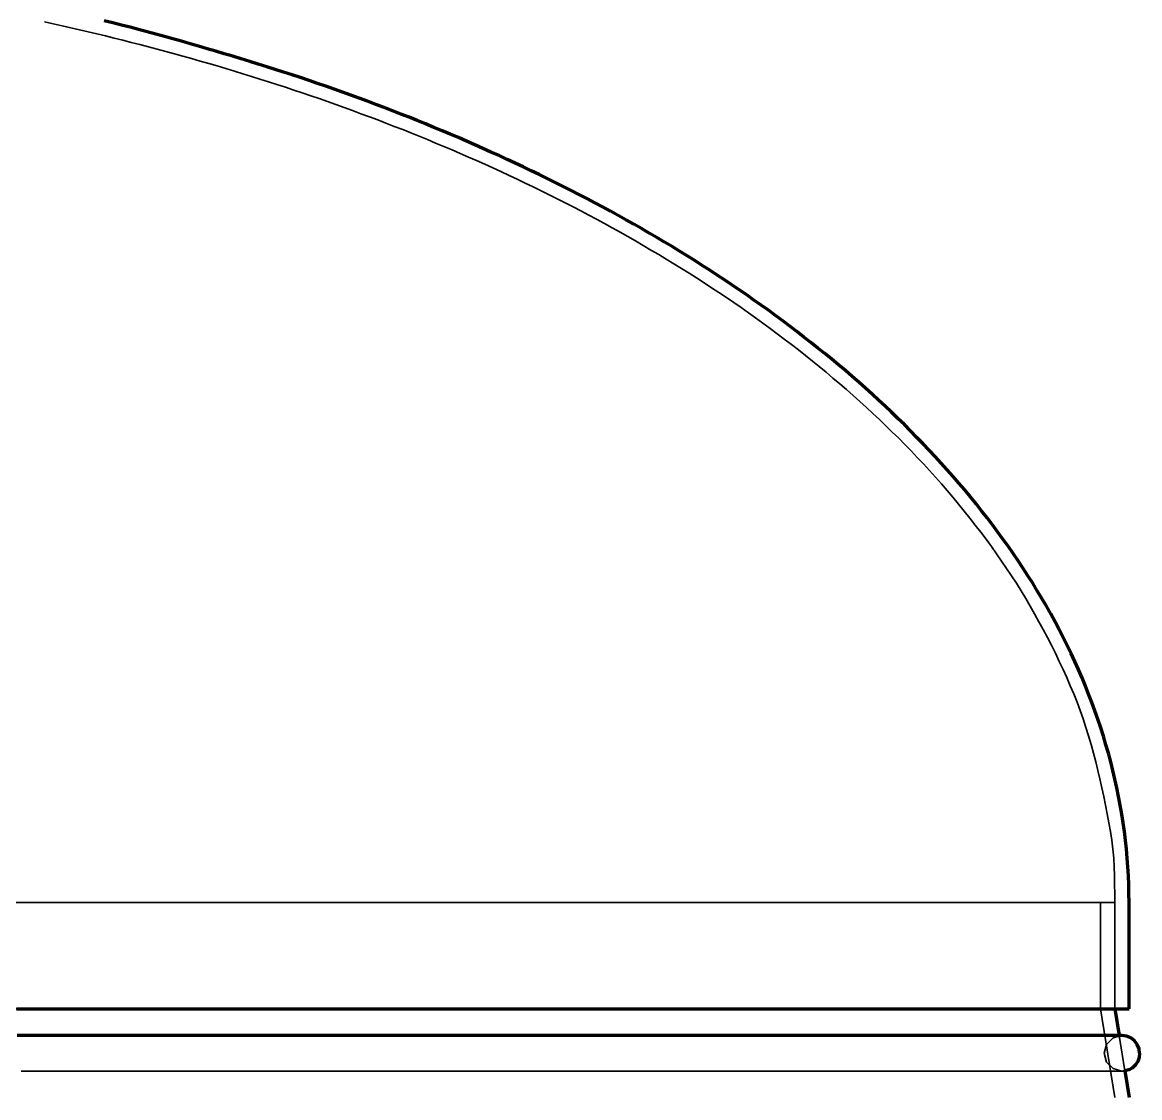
# Model space of a CAD drawing. Header units: millimetres. Extents: x 0 to 2208, y 0 to 420.
# Drawn here: x 196.35 to 208.95, y 217.54 to 229.66 of the extents above; entities that cross this region are included whole.
import ezdxf

# ---------------------------------------------------------------- set-up
doc = ezdxf.new("R2010")
doc.units = ezdxf.units.MM
doc.linetypes.add('IRAM-E-TRAZOS', pattern=[5, 4, -1])
doc.layers.add('01-VISIBLE', color=7, linetype='CONTINUOUS', lineweight=70)
doc.layers.add('02-OCULTA', color=4, linetype='IRAM-E-TRAZOS', lineweight=35)

msp = doc.modelspace()

# ---------------------------------------------------------------- linework, layer by layer
at = {"layer": '01-VISIBLE'}
for p, q in [((208.827, 218.535), (208.827, 219.735)), ((208.667, 218.535), (208.715, 218.235)), ((208.779, 217.838), (208.827, 217.535))]:
    msp.add_line(p, q, dxfattribs=at)
for points in [[(208.827, 219.735), (208.826, 219.835), (208.824, 219.936), (208.82, 220.036), (208.814, 220.136), (208.807, 220.236), (208.798, 220.336), (208.787, 220.435), (208.775, 220.535), (208.761, 220.634), (208.746, 220.733), (208.729, 220.832), (208.71, 220.93), (208.69, 221.029), (208.668, 221.126), (208.645, 221.224), (208.621, 221.321), (208.595, 221.418), (208.567, 221.514), (208.538, 221.61), (208.508, 221.706), (208.476, 221.801), (208.443, 221.896), (208.408, 221.99), (208.372, 222.083), (208.335, 222.176), (208.297, 222.269), (208.257, 222.361), (208.216, 222.452), (208.174, 222.543), (208.13, 222.634), (208.085, 222.723), (208.04, 222.812), (207.993, 222.901), (207.944, 222.989), (207.895, 223.076), (207.845, 223.163), (207.793, 223.249), (207.741, 223.334), (207.687, 223.419), (207.633, 223.503), (207.578, 223.587), (207.521, 223.67), (207.464, 223.752), (207.406, 223.833), (207.346, 223.914), (207.287, 223.995), (207.226, 224.074), (207.164, 224.153), (207.102, 224.232), (207.038, 224.31), (206.974, 224.387), (206.909, 224.463), (206.844, 224.539), (206.777, 224.614), (206.71, 224.689), (206.643, 224.763), (206.574, 224.836), (206.505, 224.908), (206.435, 224.98), (206.365, 225.052), (206.294, 225.123), (206.222, 225.193), (206.15, 225.262), (206.077, 225.331), (206.004, 225.399), (205.93, 225.467), (205.856, 225.534), (205.781, 225.601), (205.705, 225.667), (205.629, 225.732), (205.552, 225.797), (205.475, 225.861), (205.398, 225.924), (205.32, 225.987), (205.241, 226.049), (205.162, 226.111), (205.083, 226.172), (205.003, 226.233), (204.923, 226.293), (204.842, 226.353), (204.761, 226.412), (204.68, 226.47), (204.598, 226.528), (204.516, 226.585), (204.433, 226.642), (204.35, 226.699), (204.267, 226.754), (204.183, 226.81), (204.099, 226.864), (204.015, 226.918), (203.93, 226.972), (203.845, 227.025), (203.76, 227.078), (203.674, 227.13), (203.588, 227.182), (203.502, 227.233), (203.416, 227.283), (203.329, 227.334), (203.242, 227.383), (203.155, 227.432), (203.067, 227.481), (202.979, 227.529), (202.891, 227.577), (202.803, 227.624), (202.714, 227.671), (202.625, 227.717), (202.536, 227.763), (202.446, 227.809), (202.357, 227.854), (202.267, 227.898), (202.177, 227.942), (202.087, 227.986), (201.996, 228.029), (201.906, 228.072), (201.815, 228.114), (201.724, 228.156), (201.632, 228.197), (201.541, 228.238), (201.449, 228.279), (201.357, 228.319), (201.265, 228.359), (201.173, 228.398), (201.081, 228.437), (200.988, 228.475), (200.895, 228.513), (200.802, 228.551), (200.709, 228.588), (200.616, 228.625), (200.523, 228.662), (200.429, 228.698), (200.336, 228.733), (200.242, 228.769), (200.148, 228.804), (200.054, 228.838), (199.959, 228.872), (199.865, 228.906), (199.77, 228.939), (199.676, 228.971), (199.581, 229.004), (199.486, 229.036), (199.39, 229.067), (199.295, 229.098), (199.2, 229.129), (199.104, 229.159), (199.008, 229.189), (198.913, 229.219), (198.817, 229.248), (198.721, 229.277), (198.625, 229.305), (198.529, 229.334), (198.432, 229.362), (198.336, 229.39), (198.24, 229.417), (198.143, 229.445), (198.047, 229.472), (197.95, 229.499), (197.854, 229.525), (197.757, 229.552), (197.66, 229.578), (197.563, 229.603), (197.466, 229.629), (197.369, 229.653), (197.272, 229.677)], [(196.283, 218.535), (196.384, 218.535), (196.484, 218.535), (196.584, 218.535), (196.685, 218.535), (196.785, 218.535), (196.885, 218.535), (196.986, 218.535), (197.086, 218.535), (197.187, 218.535), (197.287, 218.535), (197.387, 218.535), (197.488, 218.535), (197.588, 218.535), (197.688, 218.535), (197.789, 218.535), (197.889, 218.535), (197.989, 218.535), (198.09, 218.535), (198.19, 218.535), (198.29, 218.535), (198.391, 218.535), (198.491, 218.535), (198.591, 218.535), (198.692, 218.535), (198.792, 218.535), (198.892, 218.535), (198.993, 218.535), (199.093, 218.535), (199.194, 218.535), (199.294, 218.535), (199.394, 218.535), (199.495, 218.535), (199.595, 218.535), (199.695, 218.535), (199.796, 218.535), (199.896, 218.535), (199.996, 218.535), (200.097, 218.535), (200.197, 218.535), (200.297, 218.535), (200.398, 218.535), (200.498, 218.535), (200.598, 218.535), (200.699, 218.535), (200.799, 218.535), (200.899, 218.535), (201, 218.535), (201.1, 218.535), (201.2, 218.535), (201.301, 218.535), (201.401, 218.535), (201.502, 218.535), (201.602, 218.535), (201.702, 218.535), (201.803, 218.535), (201.903, 218.535), (202.003, 218.535), (202.104, 218.535), (202.204, 218.535), (202.304, 218.535), (202.405, 218.535), (202.505, 218.535), (202.605, 218.535), (202.706, 218.535), (202.806, 218.535), (202.906, 218.535), (203.007, 218.535), (203.107, 218.535), (203.207, 218.535), (203.308, 218.535), (203.408, 218.535), (203.509, 218.535), (203.609, 218.535), (203.709, 218.535), (203.81, 218.535), (203.91, 218.535), (204.01, 218.535), (204.111, 218.535), (204.211, 218.535), (204.311, 218.535), (204.412, 218.535), (204.512, 218.535), (204.612, 218.535), (204.713, 218.535), (204.813, 218.535), (204.913, 218.535), (205.014, 218.535), (205.114, 218.535), (205.214, 218.535), (205.315, 218.535), (205.415, 218.535), (205.515, 218.535), (205.616, 218.535), (205.716, 218.535), (205.817, 218.535), (205.917, 218.535), (206.017, 218.535), (206.118, 218.535), (206.218, 218.535), (206.318, 218.535), (206.419, 218.535), (206.519, 218.535), (206.619, 218.535), (206.72, 218.535), (206.82, 218.535), (206.92, 218.535), (207.021, 218.535), (207.121, 218.535), (207.221, 218.535), (207.322, 218.535), (207.422, 218.535), (207.522, 218.535), (207.623, 218.535), (207.723, 218.535), (207.824, 218.535), (207.924, 218.535), (208.024, 218.535), (208.125, 218.535), (208.225, 218.535), (208.325, 218.535), (208.426, 218.535), (208.526, 218.535), (208.626, 218.535), (208.727, 218.535), (208.827, 218.535)], [(208.747, 218.235), (208.647, 218.235), (208.546, 218.235), (208.446, 218.235), (208.345, 218.235), (208.245, 218.235), (208.144, 218.235), (208.044, 218.235), (207.943, 218.235), (207.843, 218.235), (207.742, 218.235), (207.642, 218.235), (207.541, 218.235), (207.441, 218.235), (207.341, 218.235), (207.24, 218.235), (207.14, 218.235), (207.039, 218.235), (206.939, 218.235), (206.838, 218.235), (206.738, 218.235), (206.637, 218.235), (206.537, 218.235), (206.436, 218.235), (206.336, 218.235), (206.235, 218.235), (206.135, 218.235), (206.034, 218.235), (205.934, 218.235), (205.833, 218.235), (205.733, 218.235), (205.632, 218.235), (205.532, 218.235), (205.432, 218.235), (205.331, 218.235), (205.231, 218.235), (205.13, 218.235), (205.03, 218.235), (204.929, 218.235), (204.829, 218.235), (204.728, 218.235), (204.628, 218.235), (204.527, 218.235), (204.427, 218.235), (204.326, 218.235), (204.226, 218.235), (204.125, 218.235), (204.025, 218.235), (203.925, 218.235), (203.824, 218.235), (203.724, 218.235), (203.623, 218.235), (203.523, 218.235), (203.422, 218.235), (203.322, 218.235), (203.221, 218.235), (203.121, 218.235), (203.02, 218.235), (202.92, 218.235), (202.819, 218.235), (202.719, 218.235), (202.618, 218.235), (202.518, 218.235), (202.418, 218.235), (202.317, 218.235), (202.217, 218.235), (202.116, 218.235), (202.016, 218.235), (201.915, 218.235), (201.815, 218.235), (201.714, 218.235), (201.614, 218.235), (201.513, 218.235), (201.413, 218.235), (201.312, 218.235), (201.212, 218.235), (201.111, 218.235), (201.011, 218.235), (200.911, 218.235), (200.81, 218.235), (200.71, 218.235), (200.609, 218.235), (200.509, 218.235), (200.408, 218.235), (200.308, 218.235), (200.207, 218.235), (200.107, 218.235), (200.006, 218.235), (199.906, 218.235), (199.805, 218.235), (199.705, 218.235), (199.604, 218.235), (199.504, 218.235), (199.403, 218.235), (199.303, 218.235), (199.203, 218.235), (199.102, 218.235), (199.002, 218.235), (198.901, 218.235), (198.801, 218.235), (198.7, 218.235), (198.6, 218.235), (198.499, 218.235), (198.399, 218.235), (198.298, 218.235), (198.198, 218.235), (198.097, 218.235), (197.997, 218.235), (197.896, 218.235), (197.796, 218.235), (197.696, 218.235), (197.595, 218.235), (197.495, 218.235), (197.394, 218.235), (197.294, 218.235), (197.193, 218.235), (197.093, 218.235), (196.992, 218.235), (196.892, 218.235), (196.791, 218.235), (196.691, 218.235), (196.59, 218.235), (196.49, 218.235), (196.389, 218.235), (196.289, 218.235)], [(208.747, 218.235), (208.747, 218.235), (208.747, 218.235), (208.747, 218.235), (208.747, 218.235), (208.747, 218.235), (208.747, 218.235)], [(208.947, 218.035), (208.94, 218.087), (208.92, 218.135), (208.888, 218.177), (208.847, 218.208), (208.799, 218.228), (208.747, 218.235)], [(208.947, 218.035), (208.941, 217.988), (208.925, 217.944), (208.899, 217.905), (208.865, 217.873), (208.824, 217.85), (208.779, 217.838)]]:
    msp.add_lwpolyline(points, dxfattribs=at)
at = {"layer": '02-OCULTA'}
for p, q in [((208.507, 218.535), (208.507, 219.735)), ((208.667, 218.535), (208.667, 219.735)), ((208.667, 219.735), (208.667, 218.535)), ((208.507, 218.535), (208.667, 217.535)), ((208.715, 218.235), (208.779, 217.838))]:
    msp.add_line(p, q, dxfattribs=at)
for points in [[(196.6, 229.664), (196.698, 229.642), (196.796, 229.621), (196.894, 229.598), (196.992, 229.576), (197.09, 229.553), (197.187, 229.53), (197.285, 229.506), (197.383, 229.482), (197.48, 229.458), (197.577, 229.433), (197.675, 229.408), (197.772, 229.383), (197.869, 229.357), (197.966, 229.331), (198.063, 229.305), (198.16, 229.278), (198.257, 229.251), (198.353, 229.223), (198.45, 229.195), (198.546, 229.167), (198.643, 229.138), (198.739, 229.109), (198.835, 229.08), (198.931, 229.05), (199.027, 229.02), (199.123, 228.99), (199.218, 228.959), (199.314, 228.928), (199.409, 228.896), (199.504, 228.864), (199.6, 228.832), (199.695, 228.799), (199.789, 228.766), (199.884, 228.732), (199.979, 228.698), (200.073, 228.664), (200.167, 228.629), (200.262, 228.594), (200.356, 228.558), (200.449, 228.523), (200.543, 228.486), (200.637, 228.449), (200.73, 228.412), (200.823, 228.375), (200.916, 228.337), (201.009, 228.298), (201.102, 228.259), (201.194, 228.22), (201.287, 228.18), (201.379, 228.14), (201.471, 228.1), (201.562, 228.059), (201.654, 228.017), (201.745, 227.976), (201.836, 227.933), (201.927, 227.89), (202.018, 227.847), (202.109, 227.804), (202.199, 227.76), (202.289, 227.715), (202.379, 227.67), (202.468, 227.624), (202.558, 227.578), (202.647, 227.532), (202.736, 227.485), (202.824, 227.438), (202.913, 227.39), (203.001, 227.342), (203.089, 227.293), (203.176, 227.243), (203.264, 227.194), (203.35, 227.143), (203.437, 227.092), (203.524, 227.041), (203.61, 226.989), (203.695, 226.937), (203.781, 226.884), (203.866, 226.831), (203.951, 226.777), (204.035, 226.722), (204.119, 226.667), (204.203, 226.612), (204.287, 226.556), (204.37, 226.499), (204.452, 226.442), (204.535, 226.384), (204.617, 226.326), (204.698, 226.267), (204.779, 226.208), (204.86, 226.148), (204.94, 226.088), (205.02, 226.027), (205.099, 225.965), (205.178, 225.903), (205.257, 225.84), (205.335, 225.777), (205.412, 225.713), (205.489, 225.649), (205.566, 225.583), (205.642, 225.518), (205.717, 225.451), (205.792, 225.384), (205.867, 225.317), (205.94, 225.249), (206.014, 225.18), (206.086, 225.11), (206.158, 225.04), (206.23, 224.969), (206.3, 224.898), (206.37, 224.826), (206.44, 224.753), (206.509, 224.68), (206.577, 224.606), (206.644, 224.532), (206.711, 224.456), (206.777, 224.38), (206.842, 224.304), (206.906, 224.227), (206.97, 224.149), (207.032, 224.07), (207.094, 223.991), (207.155, 223.911), (207.215, 223.831), (207.275, 223.75), (207.333, 223.668), (207.39, 223.585), (207.447, 223.502), (207.502, 223.418), (207.557, 223.334), (207.61, 223.249), (207.662, 223.163), (207.713, 223.076), (207.763, 222.989), (207.812, 222.901), (207.86, 222.813), (207.907, 222.724), (207.953, 222.635), (207.998, 222.545), (208.041, 222.454), (208.084, 222.363), (208.125, 222.272), (208.165, 222.18), (208.204, 222.087), (208.241, 221.993), (208.276, 221.899), (208.31, 221.805), (208.342, 221.709), (208.372, 221.613), (208.4, 221.517), (208.427, 221.42), (208.452, 221.323), (208.476, 221.225), (208.499, 221.128), (208.521, 221.03), (208.542, 220.931), (208.562, 220.833), (208.582, 220.734), (208.6, 220.635), (208.618, 220.536), (208.633, 220.437), (208.645, 220.337), (208.654, 220.237), (208.659, 220.137), (208.663, 220.037), (208.665, 219.936), (208.667, 219.836), (208.667, 219.735)], [(208.507, 219.735), (208.407, 219.735), (208.306, 219.735), (208.206, 219.735), (208.105, 219.735), (208.005, 219.735), (207.904, 219.735), (207.804, 219.735), (207.704, 219.735), (207.603, 219.735), (207.503, 219.735), (207.402, 219.735), (207.302, 219.735), (207.201, 219.735), (207.101, 219.735), (207.001, 219.735), (206.9, 219.735), (206.8, 219.735), (206.699, 219.735), (206.599, 219.735), (206.498, 219.735), (206.398, 219.735), (206.298, 219.735), (206.197, 219.735), (206.097, 219.735), (205.996, 219.735), (205.896, 219.735), (205.795, 219.735), (205.695, 219.735), (205.595, 219.735), (205.494, 219.735), (205.394, 219.735), (205.293, 219.735), (205.193, 219.735), (205.092, 219.735), (204.992, 219.735), (204.892, 219.735), (204.791, 219.735), (204.691, 219.735), (204.59, 219.735), (204.49, 219.735), (204.389, 219.735), (204.289, 219.735), (204.189, 219.735), (204.088, 219.735), (203.988, 219.735), (203.887, 219.735), (203.787, 219.735), (203.686, 219.735), (203.586, 219.735), (203.485, 219.735), (203.385, 219.735), (203.285, 219.735), (203.184, 219.735), (203.084, 219.735), (202.983, 219.735), (202.883, 219.735), (202.782, 219.735), (202.682, 219.735), (202.582, 219.735), (202.481, 219.735), (202.381, 219.735), (202.28, 219.735), (202.18, 219.735), (202.079, 219.735), (201.979, 219.735), (201.879, 219.735), (201.778, 219.735), (201.678, 219.735), (201.577, 219.735), (201.477, 219.735), (201.376, 219.735), (201.276, 219.735), (201.176, 219.735), (201.075, 219.735), (200.975, 219.735), (200.874, 219.735), (200.774, 219.735), (200.673, 219.735), (200.573, 219.735), (200.473, 219.735), (200.372, 219.735), (200.272, 219.735), (200.171, 219.735), (200.071, 219.735), (199.97, 219.735), (199.87, 219.735), (199.77, 219.735), (199.669, 219.735), (199.569, 219.735), (199.468, 219.735), (199.368, 219.735), (199.267, 219.735), (199.167, 219.735), (199.067, 219.735), (198.966, 219.735), (198.866, 219.735), (198.765, 219.735), (198.665, 219.735), (198.564, 219.735), (198.464, 219.735), (198.364, 219.735), (198.263, 219.735), (198.163, 219.735), (198.062, 219.735), (197.962, 219.735), (197.861, 219.735), (197.761, 219.735), (197.661, 219.735), (197.56, 219.735), (197.46, 219.735), (197.359, 219.735), (197.259, 219.735), (197.158, 219.735), (197.058, 219.735), (196.958, 219.735), (196.857, 219.735), (196.757, 219.735), (196.656, 219.735), (196.556, 219.735), (196.455, 219.735), (196.355, 219.735), (196.255, 219.735)], [(196.287, 219.735), (196.388, 219.735), (196.488, 219.735), (196.588, 219.735), (196.688, 219.735), (196.788, 219.735), (196.888, 219.735), (196.989, 219.735), (197.089, 219.735), (197.189, 219.735), (197.289, 219.735), (197.389, 219.735), (197.489, 219.735), (197.589, 219.735), (197.69, 219.735), (197.79, 219.735), (197.89, 219.735), (197.99, 219.735), (198.09, 219.735), (198.19, 219.735), (198.291, 219.735), (198.391, 219.735), (198.491, 219.735), (198.591, 219.735), (198.691, 219.735), (198.791, 219.735), (198.892, 219.735), (198.992, 219.735), (199.092, 219.735), (199.192, 219.735), (199.292, 219.735), (199.392, 219.735), (199.493, 219.735), (199.593, 219.735), (199.693, 219.735), (199.793, 219.735), (199.893, 219.735), (199.993, 219.735), (200.093, 219.735), (200.194, 219.735), (200.294, 219.735), (200.394, 219.735), (200.494, 219.735), (200.594, 219.735), (200.694, 219.735), (200.795, 219.735), (200.895, 219.735), (200.995, 219.735), (201.095, 219.735), (201.195, 219.735), (201.295, 219.735), (201.396, 219.735), (201.496, 219.735), (201.596, 219.735), (201.696, 219.735), (201.796, 219.735), (201.896, 219.735), (201.997, 219.735), (202.097, 219.735), (202.197, 219.735), (202.297, 219.735), (202.397, 219.735), (202.497, 219.735), (202.598, 219.735), (202.698, 219.735), (202.798, 219.735), (202.898, 219.735), (202.998, 219.735), (203.098, 219.735), (203.198, 219.735), (203.299, 219.735), (203.399, 219.735), (203.499, 219.735), (203.599, 219.735), (203.699, 219.735), (203.799, 219.735), (203.9, 219.735), (204, 219.735), (204.1, 219.735), (204.2, 219.735), (204.3, 219.735), (204.4, 219.735), (204.501, 219.735), (204.601, 219.735), (204.701, 219.735), (204.801, 219.735), (204.901, 219.735), (205.001, 219.735), (205.102, 219.735), (205.202, 219.735), (205.302, 219.735), (205.402, 219.735), (205.502, 219.735), (205.602, 219.735), (205.702, 219.735), (205.803, 219.735), (205.903, 219.735), (206.003, 219.735), (206.103, 219.735), (206.203, 219.735), (206.303, 219.735), (206.404, 219.735), (206.504, 219.735), (206.604, 219.735), (206.704, 219.735), (206.804, 219.735), (206.904, 219.735), (207.005, 219.735), (207.105, 219.735), (207.205, 219.735), (207.305, 219.735), (207.405, 219.735), (207.505, 219.735), (207.606, 219.735), (207.706, 219.735), (207.806, 219.735), (207.906, 219.735), (208.006, 219.735), (208.106, 219.735), (208.207, 219.735), (208.307, 219.735), (208.407, 219.735), (208.507, 219.735)], [(196.341, 219.735), (196.441, 219.735), (196.541, 219.735), (196.641, 219.735), (196.742, 219.735), (196.842, 219.735), (196.942, 219.735), (197.042, 219.735), (197.143, 219.735), (197.243, 219.735), (197.343, 219.735), (197.443, 219.735), (197.543, 219.735), (197.644, 219.735), (197.744, 219.735), (197.844, 219.735), (197.944, 219.735), (198.044, 219.735), (198.145, 219.735), (198.245, 219.735), (198.345, 219.735), (198.445, 219.735), (198.546, 219.735), (198.646, 219.735), (198.746, 219.735), (198.846, 219.735), (198.946, 219.735), (199.047, 219.735), (199.147, 219.735), (199.247, 219.735), (199.347, 219.735), (199.447, 219.735), (199.548, 219.735), (199.648, 219.735), (199.748, 219.735), (199.848, 219.735), (199.948, 219.735), (200.049, 219.735), (200.149, 219.735), (200.249, 219.735), (200.349, 219.735), (200.45, 219.735), (200.55, 219.735), (200.65, 219.735), (200.75, 219.735), (200.85, 219.735), (200.951, 219.735), (201.051, 219.735), (201.151, 219.735), (201.251, 219.735), (201.351, 219.735), (201.452, 219.735), (201.552, 219.735), (201.652, 219.735), (201.752, 219.735), (201.853, 219.735), (201.953, 219.735), (202.053, 219.735), (202.153, 219.735), (202.253, 219.735), (202.354, 219.735), (202.454, 219.735), (202.554, 219.735), (202.654, 219.735), (202.754, 219.735), (202.855, 219.735), (202.955, 219.735), (203.055, 219.735), (203.155, 219.735), (203.256, 219.735), (203.356, 219.735), (203.456, 219.735), (203.556, 219.735), (203.656, 219.735), (203.757, 219.735), (203.857, 219.735), (203.957, 219.735), (204.057, 219.735), (204.157, 219.735), (204.258, 219.735), (204.358, 219.735), (204.458, 219.735), (204.558, 219.735), (204.658, 219.735), (204.759, 219.735), (204.859, 219.735), (204.959, 219.735), (205.059, 219.735), (205.16, 219.735), (205.26, 219.735), (205.36, 219.735), (205.46, 219.735), (205.56, 219.735), (205.661, 219.735), (205.761, 219.735), (205.861, 219.735), (205.961, 219.735), (206.061, 219.735), (206.162, 219.735), (206.262, 219.735), (206.362, 219.735), (206.462, 219.735), (206.563, 219.735), (206.663, 219.735), (206.763, 219.735), (206.863, 219.735), (206.963, 219.735), (207.064, 219.735), (207.164, 219.735), (207.264, 219.735), (207.364, 219.735), (207.464, 219.735), (207.565, 219.735), (207.665, 219.735), (207.765, 219.735), (207.865, 219.735), (207.966, 219.735), (208.066, 219.735), (208.166, 219.735), (208.266, 219.735), (208.366, 219.735), (208.467, 219.735), (208.567, 219.735), (208.667, 219.735)], [(208.667, 219.735), (208.567, 219.735), (208.467, 219.735), (208.366, 219.735), (208.266, 219.735), (208.166, 219.735), (208.066, 219.735), (207.966, 219.735), (207.865, 219.735), (207.765, 219.735), (207.665, 219.735), (207.565, 219.735), (207.464, 219.735), (207.364, 219.735), (207.264, 219.735), (207.164, 219.735), (207.064, 219.735), (206.963, 219.735), (206.863, 219.735), (206.763, 219.735), (206.663, 219.735), (206.563, 219.735), (206.462, 219.735), (206.362, 219.735), (206.262, 219.735), (206.162, 219.735), (206.061, 219.735), (205.961, 219.735), (205.861, 219.735), (205.761, 219.735), (205.661, 219.735), (205.56, 219.735), (205.46, 219.735), (205.36, 219.735), (205.26, 219.735), (205.16, 219.735), (205.059, 219.735), (204.959, 219.735), (204.859, 219.735), (204.759, 219.735), (204.658, 219.735), (204.558, 219.735), (204.458, 219.735), (204.358, 219.735), (204.258, 219.735), (204.157, 219.735), (204.057, 219.735), (203.957, 219.735), (203.857, 219.735), (203.757, 219.735), (203.656, 219.735), (203.556, 219.735), (203.456, 219.735), (203.356, 219.735), (203.256, 219.735), (203.155, 219.735), (203.055, 219.735), (202.955, 219.735), (202.855, 219.735), (202.754, 219.735), (202.654, 219.735), (202.554, 219.735), (202.454, 219.735), (202.354, 219.735), (202.253, 219.735), (202.153, 219.735), (202.053, 219.735), (201.953, 219.735), (201.853, 219.735), (201.752, 219.735), (201.652, 219.735), (201.552, 219.735), (201.452, 219.735), (201.351, 219.735), (201.251, 219.735), (201.151, 219.735), (201.051, 219.735), (200.951, 219.735), (200.85, 219.735), (200.75, 219.735), (200.65, 219.735), (200.55, 219.735), (200.45, 219.735), (200.349, 219.735), (200.249, 219.735), (200.149, 219.735), (200.049, 219.735), (199.948, 219.735), (199.848, 219.735), (199.748, 219.735), (199.648, 219.735), (199.548, 219.735), (199.447, 219.735), (199.347, 219.735), (199.247, 219.735), (199.147, 219.735), (199.047, 219.735), (198.946, 219.735), (198.846, 219.735), (198.746, 219.735), (198.646, 219.735), (198.546, 219.735), (198.445, 219.735), (198.345, 219.735), (198.245, 219.735), (198.145, 219.735), (198.044, 219.735), (197.944, 219.735), (197.844, 219.735), (197.744, 219.735), (197.644, 219.735), (197.543, 219.735), (197.443, 219.735), (197.343, 219.735), (197.243, 219.735), (197.143, 219.735), (197.042, 219.735), (196.942, 219.735), (196.842, 219.735), (196.742, 219.735), (196.641, 219.735), (196.541, 219.735), (196.441, 219.735), (196.341, 219.735)], [(208.507, 218.535), (208.407, 218.535), (208.306, 218.535), (208.206, 218.535), (208.105, 218.535), (208.005, 218.535), (207.904, 218.535), (207.804, 218.535), (207.704, 218.535), (207.603, 218.535), (207.503, 218.535), (207.402, 218.535), (207.302, 218.535), (207.201, 218.535), (207.101, 218.535), (207.001, 218.535), (206.9, 218.535), (206.8, 218.535), (206.699, 218.535), (206.599, 218.535), (206.498, 218.535), (206.398, 218.535), (206.298, 218.535), (206.197, 218.535), (206.097, 218.535), (205.996, 218.535), (205.896, 218.535), (205.795, 218.535), (205.695, 218.535), (205.595, 218.535), (205.494, 218.535), (205.394, 218.535), (205.293, 218.535), (205.193, 218.535), (205.092, 218.535), (204.992, 218.535), (204.892, 218.535), (204.791, 218.535), (204.691, 218.535), (204.59, 218.535), (204.49, 218.535), (204.389, 218.535), (204.289, 218.535), (204.189, 218.535), (204.088, 218.535), (203.988, 218.535), (203.887, 218.535), (203.787, 218.535), (203.686, 218.535), (203.586, 218.535), (203.485, 218.535), (203.385, 218.535), (203.285, 218.535), (203.184, 218.535), (203.084, 218.535), (202.983, 218.535), (202.883, 218.535), (202.782, 218.535), (202.682, 218.535), (202.582, 218.535), (202.481, 218.535), (202.381, 218.535), (202.28, 218.535), (202.18, 218.535), (202.079, 218.535), (201.979, 218.535), (201.879, 218.535), (201.778, 218.535), (201.678, 218.535), (201.577, 218.535), (201.477, 218.535), (201.376, 218.535), (201.276, 218.535), (201.176, 218.535), (201.075, 218.535), (200.975, 218.535), (200.874, 218.535), (200.774, 218.535), (200.673, 218.535), (200.573, 218.535), (200.473, 218.535), (200.372, 218.535), (200.272, 218.535), (200.171, 218.535), (200.071, 218.535), (199.97, 218.535), (199.87, 218.535), (199.77, 218.535), (199.669, 218.535), (199.569, 218.535), (199.468, 218.535), (199.368, 218.535), (199.267, 218.535), (199.167, 218.535), (199.067, 218.535), (198.966, 218.535), (198.866, 218.535), (198.765, 218.535), (198.665, 218.535), (198.564, 218.535), (198.464, 218.535), (198.364, 218.535), (198.263, 218.535), (198.163, 218.535), (198.062, 218.535), (197.962, 218.535), (197.861, 218.535), (197.761, 218.535), (197.661, 218.535), (197.56, 218.535), (197.46, 218.535), (197.359, 218.535), (197.259, 218.535), (197.158, 218.535), (197.058, 218.535), (196.958, 218.535), (196.857, 218.535), (196.757, 218.535), (196.656, 218.535), (196.556, 218.535), (196.455, 218.535), (196.355, 218.535), (196.255, 218.535)], [(208.827, 218.535), (208.726, 218.535), (208.626, 218.535), (208.525, 218.535), (208.425, 218.535), (208.324, 218.535), (208.224, 218.535), (208.123, 218.535), (208.023, 218.535), (207.922, 218.535), (207.822, 218.535), (207.721, 218.535), (207.621, 218.535), (207.52, 218.535), (207.42, 218.535), (207.319, 218.535), (207.219, 218.535), (207.118, 218.535), (207.017, 218.535), (206.917, 218.535), (206.816, 218.535), (206.716, 218.535), (206.615, 218.535), (206.515, 218.535), (206.414, 218.535), (206.314, 218.535), (206.213, 218.535), (206.113, 218.535), (206.012, 218.535), (205.912, 218.535), (205.811, 218.535), (205.711, 218.535), (205.61, 218.535), (205.51, 218.535), (205.409, 218.535), (205.308, 218.535), (205.208, 218.535), (205.107, 218.535), (205.007, 218.535), (204.906, 218.535), (204.806, 218.535), (204.705, 218.535), (204.605, 218.535), (204.504, 218.535), (204.404, 218.535), (204.303, 218.535), (204.203, 218.535), (204.102, 218.535), (204.002, 218.535), (203.901, 218.535), (203.801, 218.535), (203.7, 218.535), (203.599, 218.535), (203.499, 218.535), (203.398, 218.535), (203.298, 218.535), (203.197, 218.535), (203.097, 218.535), (202.996, 218.535), (202.896, 218.535), (202.795, 218.535), (202.695, 218.535), (202.594, 218.535), (202.494, 218.535), (202.393, 218.535), (202.293, 218.535), (202.192, 218.535), (202.092, 218.535), (201.991, 218.535), (201.89, 218.535), (201.79, 218.535), (201.689, 218.535), (201.589, 218.535), (201.488, 218.535), (201.388, 218.535), (201.287, 218.535), (201.187, 218.535), (201.086, 218.535), (200.986, 218.535), (200.885, 218.535), (200.785, 218.535), (200.684, 218.535), (200.584, 218.535), (200.483, 218.535), (200.383, 218.535), (200.282, 218.535), (200.181, 218.535), (200.081, 218.535), (199.98, 218.535), (199.88, 218.535), (199.779, 218.535), (199.679, 218.535), (199.578, 218.535), (199.478, 218.535), (199.377, 218.535), (199.277, 218.535), (199.176, 218.535), (199.076, 218.535), (198.975, 218.535), (198.875, 218.535), (198.774, 218.535), (198.674, 218.535), (198.573, 218.535), (198.473, 218.535), (198.372, 218.535), (198.271, 218.535), (198.171, 218.535), (198.07, 218.535), (197.97, 218.535), (197.869, 218.535), (197.769, 218.535), (197.668, 218.535), (197.568, 218.535), (197.467, 218.535), (197.367, 218.535), (197.266, 218.535), (197.166, 218.535), (197.065, 218.535), (196.965, 218.535), (196.864, 218.535), (196.764, 218.535), (196.663, 218.535), (196.562, 218.535), (196.462, 218.535), (196.361, 218.535), (196.261, 218.535)], [(196.287, 218.535), (196.388, 218.535), (196.488, 218.535), (196.588, 218.535), (196.688, 218.535), (196.788, 218.535), (196.888, 218.535), (196.989, 218.535), (197.089, 218.535), (197.189, 218.535), (197.289, 218.535), (197.389, 218.535), (197.489, 218.535), (197.589, 218.535), (197.69, 218.535), (197.79, 218.535), (197.89, 218.535), (197.99, 218.535), (198.09, 218.535), (198.19, 218.535), (198.291, 218.535), (198.391, 218.535), (198.491, 218.535), (198.591, 218.535), (198.691, 218.535), (198.791, 218.535), (198.892, 218.535), (198.992, 218.535), (199.092, 218.535), (199.192, 218.535), (199.292, 218.535), (199.392, 218.535), (199.493, 218.535), (199.593, 218.535), (199.693, 218.535), (199.793, 218.535), (199.893, 218.535), (199.993, 218.535), (200.093, 218.535), (200.194, 218.535), (200.294, 218.535), (200.394, 218.535), (200.494, 218.535), (200.594, 218.535), (200.694, 218.535), (200.795, 218.535), (200.895, 218.535), (200.995, 218.535), (201.095, 218.535), (201.195, 218.535), (201.295, 218.535), (201.396, 218.535), (201.496, 218.535), (201.596, 218.535), (201.696, 218.535), (201.796, 218.535), (201.896, 218.535), (201.997, 218.535), (202.097, 218.535), (202.197, 218.535), (202.297, 218.535), (202.397, 218.535), (202.497, 218.535), (202.598, 218.535), (202.698, 218.535), (202.798, 218.535), (202.898, 218.535), (202.998, 218.535), (203.098, 218.535), (203.198, 218.535), (203.299, 218.535), (203.399, 218.535), (203.499, 218.535), (203.599, 218.535), (203.699, 218.535), (203.799, 218.535), (203.9, 218.535), (204, 218.535), (204.1, 218.535), (204.2, 218.535), (204.3, 218.535), (204.4, 218.535), (204.501, 218.535), (204.601, 218.535), (204.701, 218.535), (204.801, 218.535), (204.901, 218.535), (205.001, 218.535), (205.102, 218.535), (205.202, 218.535), (205.302, 218.535), (205.402, 218.535), (205.502, 218.535), (205.602, 218.535), (205.702, 218.535), (205.803, 218.535), (205.903, 218.535), (206.003, 218.535), (206.103, 218.535), (206.203, 218.535), (206.303, 218.535), (206.404, 218.535), (206.504, 218.535), (206.604, 218.535), (206.704, 218.535), (206.804, 218.535), (206.904, 218.535), (207.005, 218.535), (207.105, 218.535), (207.205, 218.535), (207.305, 218.535), (207.405, 218.535), (207.505, 218.535), (207.606, 218.535), (207.706, 218.535), (207.806, 218.535), (207.906, 218.535), (208.006, 218.535), (208.106, 218.535), (208.207, 218.535), (208.307, 218.535), (208.407, 218.535), (208.507, 218.535)], [(196.341, 218.535), (196.441, 218.535), (196.541, 218.535), (196.641, 218.535), (196.742, 218.535), (196.842, 218.535), (196.942, 218.535), (197.042, 218.535), (197.143, 218.535), (197.243, 218.535), (197.343, 218.535), (197.443, 218.535), (197.543, 218.535), (197.644, 218.535), (197.744, 218.535), (197.844, 218.535), (197.944, 218.535), (198.044, 218.535), (198.145, 218.535), (198.245, 218.535), (198.345, 218.535), (198.445, 218.535), (198.546, 218.535), (198.646, 218.535), (198.746, 218.535), (198.846, 218.535), (198.946, 218.535), (199.047, 218.535), (199.147, 218.535), (199.247, 218.535), (199.347, 218.535), (199.447, 218.535), (199.548, 218.535), (199.648, 218.535), (199.748, 218.535), (199.848, 218.535), (199.948, 218.535), (200.049, 218.535), (200.149, 218.535), (200.249, 218.535), (200.349, 218.535), (200.45, 218.535), (200.55, 218.535), (200.65, 218.535), (200.75, 218.535), (200.85, 218.535), (200.951, 218.535), (201.051, 218.535), (201.151, 218.535), (201.251, 218.535), (201.351, 218.535), (201.452, 218.535), (201.552, 218.535), (201.652, 218.535), (201.752, 218.535), (201.853, 218.535), (201.953, 218.535), (202.053, 218.535), (202.153, 218.535), (202.253, 218.535), (202.354, 218.535), (202.454, 218.535), (202.554, 218.535), (202.654, 218.535), (202.754, 218.535), (202.855, 218.535), (202.955, 218.535), (203.055, 218.535), (203.155, 218.535), (203.256, 218.535), (203.356, 218.535), (203.456, 218.535), (203.556, 218.535), (203.656, 218.535), (203.757, 218.535), (203.857, 218.535), (203.957, 218.535), (204.057, 218.535), (204.157, 218.535), (204.258, 218.535), (204.358, 218.535), (204.458, 218.535), (204.558, 218.535), (204.658, 218.535), (204.759, 218.535), (204.859, 218.535), (204.959, 218.535), (205.059, 218.535), (205.16, 218.535), (205.26, 218.535), (205.36, 218.535), (205.46, 218.535), (205.56, 218.535), (205.661, 218.535), (205.761, 218.535), (205.861, 218.535), (205.961, 218.535), (206.061, 218.535), (206.162, 218.535), (206.262, 218.535), (206.362, 218.535), (206.462, 218.535), (206.563, 218.535), (206.663, 218.535), (206.763, 218.535), (206.863, 218.535), (206.963, 218.535), (207.064, 218.535), (207.164, 218.535), (207.264, 218.535), (207.364, 218.535), (207.464, 218.535), (207.565, 218.535), (207.665, 218.535), (207.765, 218.535), (207.865, 218.535), (207.966, 218.535), (208.066, 218.535), (208.166, 218.535), (208.266, 218.535), (208.366, 218.535), (208.467, 218.535), (208.567, 218.535), (208.667, 218.535)], [(208.667, 218.535), (208.567, 218.535), (208.467, 218.535), (208.366, 218.535), (208.266, 218.535), (208.166, 218.535), (208.066, 218.535), (207.966, 218.535), (207.865, 218.535), (207.765, 218.535), (207.665, 218.535), (207.565, 218.535), (207.464, 218.535), (207.364, 218.535), (207.264, 218.535), (207.164, 218.535), (207.064, 218.535), (206.963, 218.535), (206.863, 218.535), (206.763, 218.535), (206.663, 218.535), (206.563, 218.535), (206.462, 218.535), (206.362, 218.535), (206.262, 218.535), (206.162, 218.535), (206.061, 218.535), (205.961, 218.535), (205.861, 218.535), (205.761, 218.535), (205.661, 218.535), (205.56, 218.535), (205.46, 218.535), (205.36, 218.535), (205.26, 218.535), (205.16, 218.535), (205.059, 218.535), (204.959, 218.535), (204.859, 218.535), (204.759, 218.535), (204.658, 218.535), (204.558, 218.535), (204.458, 218.535), (204.358, 218.535), (204.258, 218.535), (204.157, 218.535), (204.057, 218.535), (203.957, 218.535), (203.857, 218.535), (203.757, 218.535), (203.656, 218.535), (203.556, 218.535), (203.456, 218.535), (203.356, 218.535), (203.256, 218.535), (203.155, 218.535), (203.055, 218.535), (202.955, 218.535), (202.855, 218.535), (202.754, 218.535), (202.654, 218.535), (202.554, 218.535), (202.454, 218.535), (202.354, 218.535), (202.253, 218.535), (202.153, 218.535), (202.053, 218.535), (201.953, 218.535), (201.853, 218.535), (201.752, 218.535), (201.652, 218.535), (201.552, 218.535), (201.452, 218.535), (201.351, 218.535), (201.251, 218.535), (201.151, 218.535), (201.051, 218.535), (200.951, 218.535), (200.85, 218.535), (200.75, 218.535), (200.65, 218.535), (200.55, 218.535), (200.45, 218.535), (200.349, 218.535), (200.249, 218.535), (200.149, 218.535), (200.049, 218.535), (199.948, 218.535), (199.848, 218.535), (199.748, 218.535), (199.648, 218.535), (199.548, 218.535), (199.447, 218.535), (199.347, 218.535), (199.247, 218.535), (199.147, 218.535), (199.047, 218.535), (198.946, 218.535), (198.846, 218.535), (198.746, 218.535), (198.646, 218.535), (198.546, 218.535), (198.445, 218.535), (198.345, 218.535), (198.245, 218.535), (198.145, 218.535), (198.044, 218.535), (197.944, 218.535), (197.844, 218.535), (197.744, 218.535), (197.644, 218.535), (197.543, 218.535), (197.443, 218.535), (197.343, 218.535), (197.243, 218.535), (197.143, 218.535), (197.042, 218.535), (196.942, 218.535), (196.842, 218.535), (196.742, 218.535), (196.641, 218.535), (196.541, 218.535), (196.441, 218.535), (196.341, 218.535)], [(196.341, 218.535), (196.441, 218.535), (196.541, 218.535), (196.641, 218.535), (196.742, 218.535), (196.842, 218.535), (196.942, 218.535), (197.042, 218.535), (197.143, 218.535), (197.243, 218.535), (197.343, 218.535), (197.443, 218.535), (197.543, 218.535), (197.644, 218.535), (197.744, 218.535), (197.844, 218.535), (197.944, 218.535), (198.044, 218.535), (198.145, 218.535), (198.245, 218.535), (198.345, 218.535), (198.445, 218.535), (198.546, 218.535), (198.646, 218.535), (198.746, 218.535), (198.846, 218.535), (198.946, 218.535), (199.047, 218.535), (199.147, 218.535), (199.247, 218.535), (199.347, 218.535), (199.447, 218.535), (199.548, 218.535), (199.648, 218.535), (199.748, 218.535), (199.848, 218.535), (199.948, 218.535), (200.049, 218.535), (200.149, 218.535), (200.249, 218.535), (200.349, 218.535), (200.45, 218.535), (200.55, 218.535), (200.65, 218.535), (200.75, 218.535), (200.85, 218.535), (200.951, 218.535), (201.051, 218.535), (201.151, 218.535), (201.251, 218.535), (201.351, 218.535), (201.452, 218.535), (201.552, 218.535), (201.652, 218.535), (201.752, 218.535), (201.853, 218.535), (201.953, 218.535), (202.053, 218.535), (202.153, 218.535), (202.253, 218.535), (202.354, 218.535), (202.454, 218.535), (202.554, 218.535), (202.654, 218.535), (202.754, 218.535), (202.855, 218.535), (202.955, 218.535), (203.055, 218.535), (203.155, 218.535), (203.256, 218.535), (203.356, 218.535), (203.456, 218.535), (203.556, 218.535), (203.656, 218.535), (203.757, 218.535), (203.857, 218.535), (203.957, 218.535), (204.057, 218.535), (204.157, 218.535), (204.258, 218.535), (204.358, 218.535), (204.458, 218.535), (204.558, 218.535), (204.658, 218.535), (204.759, 218.535), (204.859, 218.535), (204.959, 218.535), (205.059, 218.535), (205.16, 218.535), (205.26, 218.535), (205.36, 218.535), (205.46, 218.535), (205.56, 218.535), (205.661, 218.535), (205.761, 218.535), (205.861, 218.535), (205.961, 218.535), (206.061, 218.535), (206.162, 218.535), (206.262, 218.535), (206.362, 218.535), (206.462, 218.535), (206.563, 218.535), (206.663, 218.535), (206.763, 218.535), (206.863, 218.535), (206.963, 218.535), (207.064, 218.535), (207.164, 218.535), (207.264, 218.535), (207.364, 218.535), (207.464, 218.535), (207.565, 218.535), (207.665, 218.535), (207.765, 218.535), (207.865, 218.535), (207.966, 218.535), (208.066, 218.535), (208.166, 218.535), (208.266, 218.535), (208.366, 218.535), (208.467, 218.535), (208.567, 218.535), (208.667, 218.535)], [(208.667, 218.535), (208.567, 218.535), (208.467, 218.535), (208.366, 218.535), (208.266, 218.535), (208.166, 218.535), (208.066, 218.535), (207.966, 218.535), (207.865, 218.535), (207.765, 218.535), (207.665, 218.535), (207.565, 218.535), (207.464, 218.535), (207.364, 218.535), (207.264, 218.535), (207.164, 218.535), (207.064, 218.535), (206.963, 218.535), (206.863, 218.535), (206.763, 218.535), (206.663, 218.535), (206.563, 218.535), (206.462, 218.535), (206.362, 218.535), (206.262, 218.535), (206.162, 218.535), (206.061, 218.535), (205.961, 218.535), (205.861, 218.535), (205.761, 218.535), (205.661, 218.535), (205.56, 218.535), (205.46, 218.535), (205.36, 218.535), (205.26, 218.535), (205.16, 218.535), (205.059, 218.535), (204.959, 218.535), (204.859, 218.535), (204.759, 218.535), (204.658, 218.535), (204.558, 218.535), (204.458, 218.535), (204.358, 218.535), (204.258, 218.535), (204.157, 218.535), (204.057, 218.535), (203.957, 218.535), (203.857, 218.535), (203.757, 218.535), (203.656, 218.535), (203.556, 218.535), (203.456, 218.535), (203.356, 218.535), (203.256, 218.535), (203.155, 218.535), (203.055, 218.535), (202.955, 218.535), (202.855, 218.535), (202.754, 218.535), (202.654, 218.535), (202.554, 218.535), (202.454, 218.535), (202.354, 218.535), (202.253, 218.535), (202.153, 218.535), (202.053, 218.535), (201.953, 218.535), (201.853, 218.535), (201.752, 218.535), (201.652, 218.535), (201.552, 218.535), (201.452, 218.535), (201.351, 218.535), (201.251, 218.535), (201.151, 218.535), (201.051, 218.535), (200.951, 218.535), (200.85, 218.535), (200.75, 218.535), (200.65, 218.535), (200.55, 218.535), (200.45, 218.535), (200.349, 218.535), (200.249, 218.535), (200.149, 218.535), (200.049, 218.535), (199.948, 218.535), (199.848, 218.535), (199.748, 218.535), (199.648, 218.535), (199.548, 218.535), (199.447, 218.535), (199.347, 218.535), (199.247, 218.535), (199.147, 218.535), (199.047, 218.535), (198.946, 218.535), (198.846, 218.535), (198.746, 218.535), (198.646, 218.535), (198.546, 218.535), (198.445, 218.535), (198.345, 218.535), (198.245, 218.535), (198.145, 218.535), (198.044, 218.535), (197.944, 218.535), (197.844, 218.535), (197.744, 218.535), (197.644, 218.535), (197.543, 218.535), (197.443, 218.535), (197.343, 218.535), (197.243, 218.535), (197.143, 218.535), (197.042, 218.535), (196.942, 218.535), (196.842, 218.535), (196.742, 218.535), (196.641, 218.535), (196.541, 218.535), (196.441, 218.535), (196.341, 218.535)], [(196.334, 218.235), (196.434, 218.235), (196.534, 218.235), (196.634, 218.235), (196.734, 218.235), (196.834, 218.235), (196.934, 218.235), (197.035, 218.235), (197.135, 218.235), (197.235, 218.235), (197.335, 218.235), (197.435, 218.235), (197.535, 218.235), (197.635, 218.235), (197.735, 218.235), (197.835, 218.235), (197.936, 218.235), (198.036, 218.235), (198.136, 218.235), (198.236, 218.235), (198.336, 218.235), (198.436, 218.235), (198.536, 218.235), (198.636, 218.235), (198.736, 218.235), (198.837, 218.235), (198.937, 218.235), (199.037, 218.235), (199.137, 218.235), (199.237, 218.235), (199.337, 218.235), (199.437, 218.235), (199.537, 218.235), (199.637, 218.235), (199.737, 218.235), (199.838, 218.235), (199.938, 218.235), (200.038, 218.235), (200.138, 218.235), (200.238, 218.235), (200.338, 218.235), (200.438, 218.235), (200.538, 218.235), (200.638, 218.235), (200.739, 218.235), (200.839, 218.235), (200.939, 218.235), (201.039, 218.235), (201.139, 218.235), (201.239, 218.235), (201.339, 218.235), (201.439, 218.235), (201.539, 218.235), (201.639, 218.235), (201.74, 218.235), (201.84, 218.235), (201.94, 218.235), (202.04, 218.235), (202.14, 218.235), (202.24, 218.235), (202.34, 218.235), (202.44, 218.235), (202.54, 218.235), (202.641, 218.235), (202.741, 218.235), (202.841, 218.235), (202.941, 218.235), (203.041, 218.235), (203.141, 218.235), (203.241, 218.235), (203.341, 218.235), (203.441, 218.235), (203.541, 218.235), (203.642, 218.235), (203.742, 218.235), (203.842, 218.235), (203.942, 218.235), (204.042, 218.235), (204.142, 218.235), (204.242, 218.235), (204.342, 218.235), (204.442, 218.235), (204.543, 218.235), (204.643, 218.235), (204.743, 218.235), (204.843, 218.235), (204.943, 218.235), (205.043, 218.235), (205.143, 218.235), (205.243, 218.235), (205.343, 218.235), (205.443, 218.235), (205.544, 218.235), (205.644, 218.235), (205.744, 218.235), (205.844, 218.235), (205.944, 218.235), (206.044, 218.235), (206.144, 218.235), (206.244, 218.235), (206.344, 218.235), (206.445, 218.235), (206.545, 218.235), (206.645, 218.235), (206.745, 218.235), (206.845, 218.235), (206.945, 218.235), (207.045, 218.235), (207.145, 218.235), (207.245, 218.235), (207.345, 218.235), (207.446, 218.235), (207.546, 218.235), (207.646, 218.235), (207.746, 218.235), (207.846, 218.235), (207.946, 218.235), (208.046, 218.235), (208.146, 218.235), (208.246, 218.235), (208.347, 218.235), (208.447, 218.235), (208.547, 218.235), (208.647, 218.235), (208.747, 218.235)], [(208.747, 217.835), (208.647, 217.862), (208.574, 217.935), (208.547, 218.035), (208.574, 218.135), (208.647, 218.208), (208.747, 218.235)], [(196.334, 217.835), (196.434, 217.835), (196.534, 217.835), (196.634, 217.835), (196.734, 217.835), (196.834, 217.835), (196.935, 217.835), (197.035, 217.835), (197.135, 217.835), (197.235, 217.835), (197.335, 217.835), (197.435, 217.835), (197.535, 217.835), (197.635, 217.835), (197.735, 217.835), (197.835, 217.835), (197.936, 217.835), (198.036, 217.835), (198.136, 217.835), (198.236, 217.835), (198.336, 217.835), (198.436, 217.835), (198.536, 217.835), (198.636, 217.835), (198.736, 217.835), (198.837, 217.835), (198.937, 217.835), (199.037, 217.835), (199.137, 217.835), (199.237, 217.835), (199.337, 217.835), (199.437, 217.835), (199.537, 217.835), (199.637, 217.835), (199.737, 217.835), (199.838, 217.835), (199.938, 217.835), (200.038, 217.835), (200.138, 217.835), (200.238, 217.835), (200.338, 217.835), (200.438, 217.835), (200.538, 217.835), (200.638, 217.835), (200.739, 217.835), (200.839, 217.835), (200.939, 217.835), (201.039, 217.835), (201.139, 217.835), (201.239, 217.835), (201.339, 217.835), (201.439, 217.835), (201.539, 217.835), (201.639, 217.835), (201.74, 217.835), (201.84, 217.835), (201.94, 217.835), (202.04, 217.835), (202.14, 217.835), (202.24, 217.835), (202.34, 217.835), (202.44, 217.835), (202.54, 217.835), (202.641, 217.835), (202.741, 217.835), (202.841, 217.835), (202.941, 217.835), (203.041, 217.835), (203.141, 217.835), (203.241, 217.835), (203.341, 217.835), (203.441, 217.835), (203.541, 217.835), (203.642, 217.835), (203.742, 217.835), (203.842, 217.835), (203.942, 217.835), (204.042, 217.835), (204.142, 217.835), (204.242, 217.835), (204.342, 217.835), (204.442, 217.835), (204.543, 217.835), (204.643, 217.835), (204.743, 217.835), (204.843, 217.835), (204.943, 217.835), (205.043, 217.835), (205.143, 217.835), (205.243, 217.835), (205.343, 217.835), (205.444, 217.835), (205.544, 217.835), (205.644, 217.835), (205.744, 217.835), (205.844, 217.835), (205.944, 217.835), (206.044, 217.835), (206.144, 217.835), (206.244, 217.835), (206.344, 217.835), (206.445, 217.835), (206.545, 217.835), (206.645, 217.835), (206.745, 217.835), (206.845, 217.835), (206.945, 217.835), (207.045, 217.835), (207.145, 217.835), (207.245, 217.835), (207.346, 217.835), (207.446, 217.835), (207.546, 217.835), (207.646, 217.835), (207.746, 217.835), (207.846, 217.835), (207.946, 217.835), (208.046, 217.835), (208.146, 217.835), (208.246, 217.835), (208.347, 217.835), (208.447, 217.835), (208.547, 217.835), (208.647, 217.835), (208.747, 217.835)], [(196.334, 217.835), (196.434, 217.835), (196.534, 217.835), (196.634, 217.835), (196.734, 217.835), (196.834, 217.835), (196.935, 217.835), (197.035, 217.835), (197.135, 217.835), (197.235, 217.835), (197.335, 217.835), (197.435, 217.835), (197.535, 217.835), (197.635, 217.835), (197.735, 217.835), (197.835, 217.835), (197.936, 217.835), (198.036, 217.835), (198.136, 217.835), (198.236, 217.835), (198.336, 217.835), (198.436, 217.835), (198.536, 217.835), (198.636, 217.835), (198.736, 217.835), (198.837, 217.835), (198.937, 217.835), (199.037, 217.835), (199.137, 217.835), (199.237, 217.835), (199.337, 217.835), (199.437, 217.835), (199.537, 217.835), (199.637, 217.835), (199.737, 217.835), (199.838, 217.835), (199.938, 217.835), (200.038, 217.835), (200.138, 217.835), (200.238, 217.835), (200.338, 217.835), (200.438, 217.835), (200.538, 217.835), (200.638, 217.835), (200.739, 217.835), (200.839, 217.835), (200.939, 217.835), (201.039, 217.835), (201.139, 217.835), (201.239, 217.835), (201.339, 217.835), (201.439, 217.835), (201.539, 217.835), (201.639, 217.835), (201.74, 217.835), (201.84, 217.835), (201.94, 217.835), (202.04, 217.835), (202.14, 217.835), (202.24, 217.835), (202.34, 217.835), (202.44, 217.835), (202.54, 217.835), (202.641, 217.835), (202.741, 217.835), (202.841, 217.835), (202.941, 217.835), (203.041, 217.835), (203.141, 217.835), (203.241, 217.835), (203.341, 217.835), (203.441, 217.835), (203.541, 217.835), (203.642, 217.835), (203.742, 217.835), (203.842, 217.835), (203.942, 217.835), (204.042, 217.835), (204.142, 217.835), (204.242, 217.835), (204.342, 217.835), (204.442, 217.835), (204.543, 217.835), (204.643, 217.835), (204.743, 217.835), (204.843, 217.835), (204.943, 217.835), (205.043, 217.835), (205.143, 217.835), (205.243, 217.835), (205.343, 217.835), (205.444, 217.835), (205.544, 217.835), (205.644, 217.835), (205.744, 217.835), (205.844, 217.835), (205.944, 217.835), (206.044, 217.835), (206.144, 217.835), (206.244, 217.835), (206.344, 217.835), (206.445, 217.835), (206.545, 217.835), (206.645, 217.835), (206.745, 217.835), (206.845, 217.835), (206.945, 217.835), (207.045, 217.835), (207.145, 217.835), (207.245, 217.835), (207.346, 217.835), (207.446, 217.835), (207.546, 217.835), (207.646, 217.835), (207.746, 217.835), (207.846, 217.835), (207.946, 217.835), (208.046, 217.835), (208.146, 217.835), (208.246, 217.835), (208.347, 217.835), (208.447, 217.835), (208.547, 217.835), (208.647, 217.835), (208.747, 217.835)], [(208.779, 217.838), (208.773, 217.837), (208.768, 217.836), (208.763, 217.836), (208.758, 217.835), (208.752, 217.835), (208.747, 217.835)]]:
    msp.add_lwpolyline(points, dxfattribs=at)

doc.saveas('drawing.dxf')
